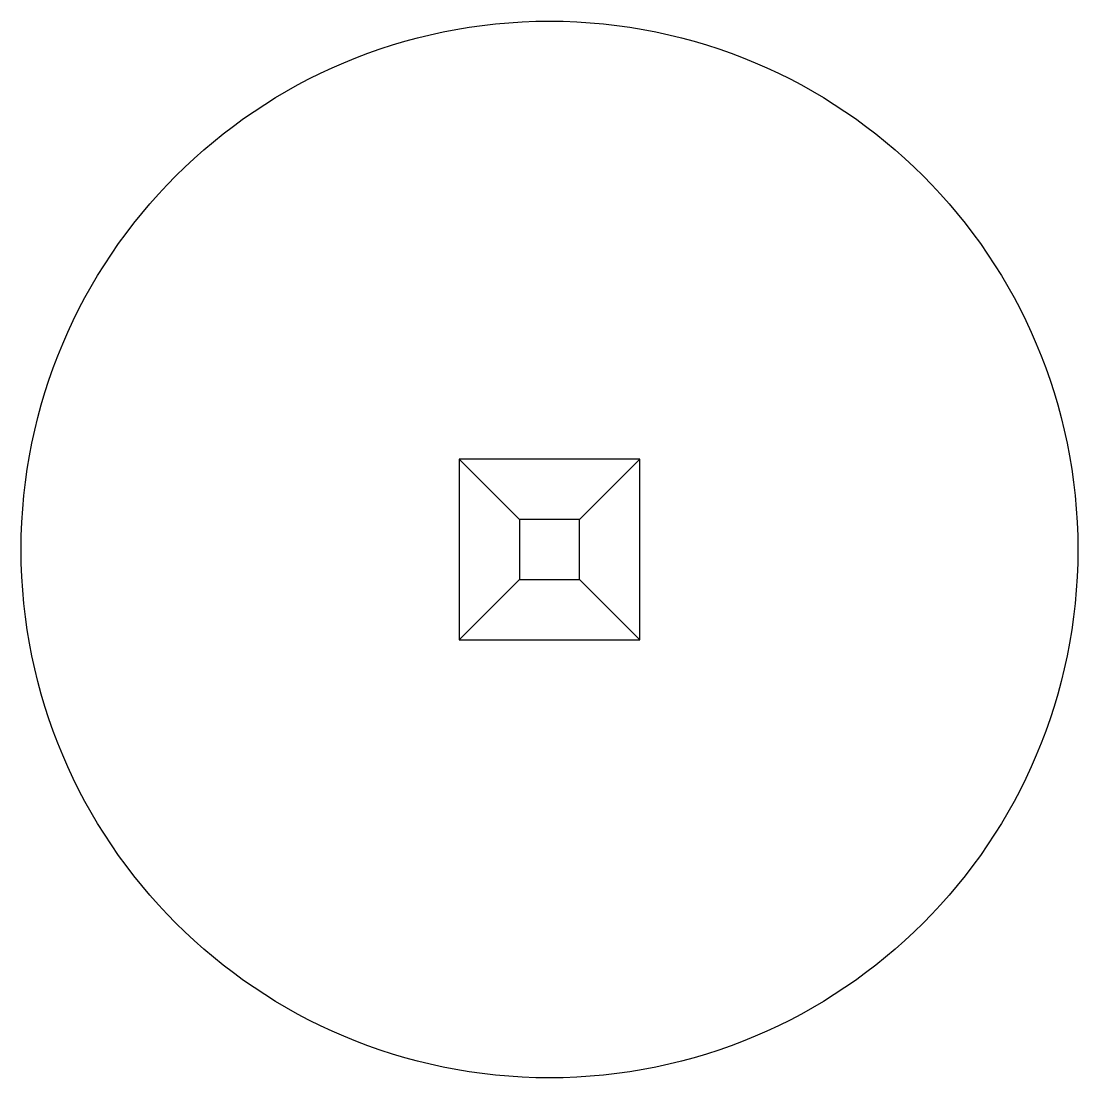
# Model space of a CAD drawing. Extents: x -8.8 to 8.8, y -8.8 to 8.8.
import ezdxf

# ---------------------------------------------------------------- set-up
doc = ezdxf.new("R2010")
doc.units = 0
doc.header["$LTSCALE"] = 50
doc.header["$MEASUREMENT"] = 0
doc.layers.get('0').update_dxf_attribs({"linetype": 'CONTINUOUS'})

msp = doc.modelspace()

# ---------------------------------------------------------------- linework, layer by layer
for p, q in [((-1.5, 1.5), (-0.5, 0.5)), ((1.5, 1.5), (0.5, 0.5)), ((-0.5, -0.5), (-1.5, -1.5)), ((0.5, -0.5), (1.5, -1.5))]:
    msp.add_line(p, q)
at = {"flags": 128}
for points in [[(-1.5, -1.5), (1.5, -1.5), (1.5, 1.5), (-1.5, 1.5)], [(-0.5, -0.5), (0.5, -0.5), (0.5, 0.5), (-0.5, 0.5)]]:
    msp.add_lwpolyline(points, close=True, dxfattribs=at)
msp.add_circle((0, 0), 8.776)

doc.saveas('drawing.dxf')
